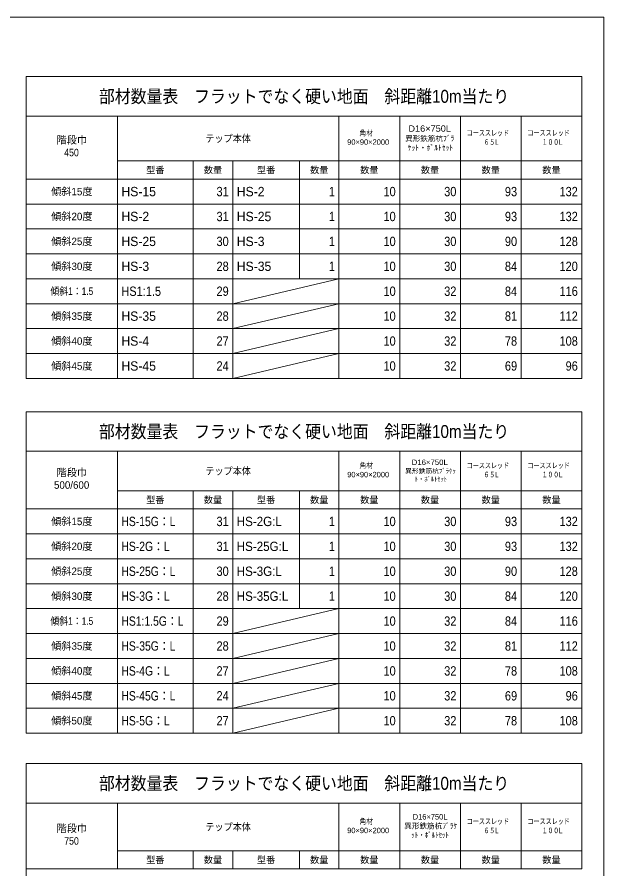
# Model space of a CAD drawing. Units: millimetres at full size, sheet at 1:20; details may follow other scales. Extents: x 200 to 8200, y 186 to 5740.
# Drawn here: x 6267 to 8200, y 2936 to 5740 of the extents above; entities that cross this region are included whole.
import ezdxf
from ezdxf.enums import TextEntityAlignment as Align

# ---------------------------------------------------------------- set-up
doc = ezdxf.new("R2010")
doc.units = ezdxf.units.MM
doc.header["$LTSCALE"] = 20
doc.layers.add('図面枠-A3', color=7, linetype='Continuous', lineweight=20)
doc.layers.add('表', color=7, linetype='Continuous', lineweight=15)
doc.styles.add('ＭＳ Ｐゴシック', font='')
doc.styles.get('ＭＳ Ｐゴシック').set_extended_font_data('MS PGothic')

msp = doc.modelspace()

# ---------------------------------------------------------------- linework, layer by layer
at = {"layer": '図面枠-A3'}
msp.add_lwpolyline([(200, 200), (8200, 200), (8200, 5740), (200, 5740)], close=True, dxfattribs=at)
at = {"layer": '表'}
for p, q in [((6297.07, 5543.92), (8127.07, 5543.92)), ((6297.07, 5543.92), (6297.07, 5413.92)), ((8127.07, 5543.92), (8127.07, 5413.92)), ((6297.07, 5413.92), (8127.07, 5413.92)), ((6297.07, 5413.92), (6297.07, 4550.49)), ((6597.07, 5413.92), (6597.07, 5206.51)), ((7327.07, 5413.92), (7327.07, 5206.51)), ((7527.07, 5413.92), (7527.07, 5206.51)), ((7727.07, 5413.92), (7727.07, 5206.51)), ((7927.07, 5413.92), (7927.07, 5206.51)), ((8127.07, 5413.92), (8127.07, 4550.49)), ((6597.07, 5266.49), (8127.07, 5266.49)), ((6847.07, 5266.49), (6847.07, 5206.51)), ((6977.07, 5266.49), (6977.07, 5206.51)), ((7197.07, 5266.49), (7197.07, 5206.51)), ((6297.07, 5206.51), (8127.07, 5206.51)), ((6297.07, 5206.47), (8127.07, 5206.47)), ((6597.07, 5206.47), (6597.07, 4550.49)), ((6847.07, 5206.47), (6847.07, 4550.49)), ((6977.07, 5206.47), (6977.07, 4550.49)), ((7197.07, 5206.47), (7197.07, 4878.49)), ((7327.07, 5206.47), (7327.07, 4550.49)), ((7527.07, 5206.47), (7527.07, 4550.49)), ((7727.07, 5206.47), (7727.07, 4550.49)), ((7927.07, 5206.47), (7927.07, 4550.49)), ((6297.07, 5124.49), (8127.07, 5124.49)), ((6297.07, 5042.49), (8127.07, 5042.49)), ((6297.07, 4960.49), (8127.07, 4960.49)), ((6297.07, 4878.49), (8127.07, 4878.49)), ((6297.07, 4796.49), (8127.07, 4796.49)), ((6297.07, 4714.49), (8127.07, 4714.49)), ((6297.07, 4632.49), (8127.07, 4632.49)), ((6297.07, 4550.49), (8127.07, 4550.49)), ((6297.07, 4440.73), (8127.07, 4440.73)), ((6297.07, 4440.73), (6297.07, 4310.73)), ((8127.07, 4440.73), (8127.07, 4310.73)), ((6297.07, 4310.73), (8127.07, 4310.73)), ((6297.07, 4310.73), (6297.07, 3382.73)), ((6597.07, 4310.73), (6597.07, 4120.76)), ((7327.07, 4310.73), (7327.07, 4120.76)), ((7527.07, 4310.73), (7527.07, 4120.76)), ((7727.07, 4310.73), (7727.07, 4120.76)), ((7927.07, 4310.73), (7927.07, 4120.76)), ((8127.07, 4310.73), (8127.07, 3382.73)), ((6597.07, 4180.73), (8127.07, 4180.73)), ((6847.07, 4180.73), (6847.07, 4120.76)), ((6977.07, 4180.73), (6977.07, 4120.76)), ((7197.07, 4180.73), (7197.07, 4120.76)), ((6297.07, 4120.76), (8127.07, 4120.76)), ((6297.07, 4120.71), (8127.07, 4120.71)), ((6597.07, 4120.71), (6597.07, 3382.73)), ((6847.07, 4120.71), (6847.07, 3382.73)), ((6977.07, 4120.71), (6977.07, 3382.73)), ((7197.07, 4120.71), (7197.07, 3792.73)), ((7327.07, 4120.71), (7327.07, 3382.73)), ((7527.07, 4120.71), (7527.07, 3382.73)), ((7727.07, 4120.71), (7727.07, 3382.73)), ((7927.07, 4120.71), (7927.07, 3382.73)), ((6297.07, 4038.73), (8127.07, 4038.73)), ((6297.07, 3956.73), (8127.07, 3956.73)), ((6297.07, 3874.73), (8127.07, 3874.73)), ((6297.07, 3792.73), (8127.07, 3792.73)), ((6297.07, 3710.73), (8127.07, 3710.73)), ((6297.07, 3628.73), (8127.07, 3628.73)), ((6297.07, 3546.73), (8127.07, 3546.73)), ((6297.07, 3464.73), (8127.07, 3464.73)), ((6297.07, 3382.73), (8127.07, 3382.73)), ((6297.07, 3282.73), (8127.07, 3282.73)), ((6297.07, 3282.73), (6297.07, 3152.73)), ((8127.07, 3282.73), (8127.07, 3152.73)), ((6297.07, 3152.73), (8127.07, 3152.73)), ((6297.07, 3152.73), (6297.07, 2197.77)), ((6597.07, 3152.73), (6597.07, 2935.79)), ((7327.07, 3152.73), (7327.07, 2935.79)), ((7527.07, 3152.73), (7527.07, 2935.79)), ((7727.07, 3152.73), (7727.07, 2935.79)), ((7927.07, 3152.73), (7927.07, 2935.79)), ((8127.07, 3152.73), (8127.07, 2935.77)), ((6597.07, 2995.77), (8127.07, 2995.77)), ((6847.07, 2995.77), (6847.07, 2935.79)), ((6977.07, 2995.77), (6977.07, 2935.79)), ((7197.07, 2995.77), (7197.07, 2935.79)), ((6297.07, 2935.79), (8127.07, 2935.79))]:
    msp.add_line(p, q, dxfattribs=at)
at = {"layer": '表', "lineweight": 9}
for p, q in [((6977.07, 4796.49), (7327.07, 4878.48)), ((6977.07, 4714.49), (7327.07, 4796.48)), ((6977.07, 4632.49), (7327.07, 4714.48)), ((6977.07, 4550.49), (7327.07, 4632.48)), ((6977.07, 3710.73), (7327.07, 3792.72)), ((6977.07, 3628.73), (7327.07, 3710.72)), ((6977.07, 3546.73), (7327.07, 3628.72)), ((6977.07, 3464.73), (7327.07, 3546.72)), ((6977.07, 3382.73), (7327.07, 3464.72))]:
    msp.add_line(p, q, dxfattribs=at)

# ---------------------------------------------------------------- texts
at = {"layer": '表', "style": 'ＭＳ Ｐゴシック'}
for s, height, width, p in [('部材数量表\u3000フラットでなく硬い地面\u3000斜距離10m当たり', 42.56, 0.9, (7212.07, 5478.92)), ('テップ本体', 23.75, 0.9, (6962.07, 5340.2)), ('傾斜1：1.5', 24.58, 0.85, (6447.07, 4837.49)), ('部材数量表\u3000フラットでなく硬い地面\u3000斜距離10m当たり', 42.56, 0.9, (7212.07, 4375.73)), ('テップ本体', 23.75, 0.9, (6962.07, 4245.73)), ('傾斜1：1.5', 24.58, 0.85, (6447.07, 3751.73)), ('部材数量表\u3000フラットでなく硬い地面\u3000斜距離10m当たり', 42.56, 0.9, (7212.07, 3217.73)), ('テップ本体', 23.75, 0.9, (6962.07, 3074.25))]:
    msp.add_text(s, height=height, dxfattribs=dict(at, width=width)).set_placement(p, align=Align.MIDDLE_CENTER)
for s, height, width, p in [('角材\u3000', 17.82, 0.9, (7394.7, 5367.35)), ('コーススレッド\u3000', 17.82, 0.8, (7747.86, 5367.35)), ('コーススレッド\u3000', 17.82, 0.8, (7947.86, 5367.35)), ('６５L', 17.82, 0.75, (7803.91, 5337.35)), ('１００L', 17.82, 0.75, (7995.6, 5337.35)), ('450', 24.58, 0.9, (6421.92, 5306.27)), ('角材\u3000', 17.82, 0.9, (7394.7, 4272.88)), ('コーススレッド\u3000', 17.82, 0.8, (7747.86, 4272.88)), ('コーススレッド\u3000', 17.82, 0.8, (7947.86, 4272.88)), ('６５L', 17.82, 0.75, (7803.91, 4242.88)), ('１００L', 17.82, 0.75, (7995.6, 4242.88)), ('角材\u3000', 17.82, 0.9, (7394.7, 3101.4)), ('コーススレッド\u3000', 17.82, 0.8, (7747.86, 3101.4)), ('コーススレッド\u3000', 17.82, 0.8, (7947.86, 3101.4)), ('ｯﾄ・ﾎﾞﾙﾄｾｯﾄ', 17.82, 0.9, (7565.42, 3056.4)), ('６５L', 17.82, 0.75, (7803.91, 3071.4)), ('１００L', 17.82, 0.75, (7995.6, 3071.4)), ('750', 24.58, 0.9, (6421.92, 3040.32))]:
    msp.add_text(s, height=height, dxfattribs=dict(at, width=width)).set_placement(p, align=Align.TOP_LEFT)
for s, height, width, p in [('D16×750L', 20.96, 1.1, (7555.85, 5356.15)), ('D16×750L', 17.82, 1.1, (7566.53, 4260.18)), ('異形鉄筋杭ﾌﾞﾗｹｯ', 15.14, 1.05, (7544.99, 4233.58))]:
    msp.add_text(s, height=height, dxfattribs=dict(at, width=width)).set_placement(p, align=Align.BOTTOM_LEFT)
for s, height, p in [('階段巾', 24.58, (6396.78, 5347.66)), ('90×90×2000', 17.82, (7354.17, 5337.35)), ('階段巾', 24.58, (6396.78, 4253.19)), ('90×90×2000', 17.82, (7354.17, 4242.88)), ('500/600', 24.58, (6388.4, 4211.8)), ('D16×750L', 17.82, (7570.12, 3116.4)), ('階段巾', 24.58, (6396.78, 3081.71)), ('異形鉄筋杭ﾌﾞﾗｹ', 17.82, (7542.3, 3086.4)), ('90×90×2000', 17.82, (7354.17, 3071.4))]:
    msp.add_text(s, height=height, dxfattribs=at).set_placement(p, align=Align.TOP_LEFT)
for s, height, p in [('異形鉄筋杭ﾌﾞﾗ', 17.82, (7544.99, 5325.91)), ('ｹｯﾄ・ﾎﾞﾙﾄｾｯﾄ', 17.82, (7553.52, 5295.67)), ('ﾄ・ﾎﾞﾙﾄｾｯﾄ', 15.14, (7576.86, 4206.99))]:
    msp.add_text(s, height=height, dxfattribs=at).set_placement(p, align=Align.BOTTOM_LEFT)
for s, height, p in [('型番', 21.51, (6722.07, 5236.49)), ('数量', 21.51, (6912.07, 5236.49)), ('型番', 21.51, (7087.07, 5236.49)), ('数量', 21.51, (7262.07, 5236.49)), ('数量', 21.51, (7427.07, 5236.49)), ('数量', 21.51, (7627.07, 5236.49)), ('数量', 21.51, (7827.07, 5236.49)), ('数量', 21.51, (8027.07, 5236.49)), ('傾斜15度', 24.58, (6447.07, 5165.49)), ('傾斜20度', 24.58, (6447.07, 5083.49)), ('傾斜25度', 24.58, (6447.07, 5001.49)), ('傾斜30度', 24.58, (6447.07, 4919.49)), ('傾斜35度', 24.58, (6447.07, 4755.49)), ('傾斜40度', 24.58, (6447.07, 4673.49)), ('傾斜45度', 24.58, (6447.07, 4591.49)), ('型番', 21.51, (6722.07, 4150.73)), ('数量', 21.51, (6912.07, 4150.73)), ('型番', 21.51, (7087.07, 4150.73)), ('数量', 21.51, (7262.07, 4150.73)), ('数量', 21.51, (7427.07, 4150.73)), ('数量', 21.51, (7627.07, 4150.73)), ('数量', 21.51, (7827.07, 4150.73)), ('数量', 21.51, (8027.07, 4150.73)), ('傾斜15度', 24.58, (6447.07, 4079.73)), ('傾斜20度', 24.58, (6447.07, 3997.73)), ('傾斜25度', 24.58, (6447.07, 3915.73)), ('傾斜30度', 24.58, (6447.07, 3833.73)), ('傾斜35度', 24.58, (6447.07, 3669.73)), ('傾斜40度', 24.58, (6447.07, 3587.73)), ('傾斜45度', 24.58, (6447.07, 3505.73)), ('傾斜50度', 24.58, (6447.07, 3423.73)), ('型番', 21.51, (6722.07, 2965.77)), ('数量', 21.51, (6912.07, 2965.77)), ('型番', 21.51, (7087.07, 2965.77)), ('数量', 21.51, (7262.07, 2965.77)), ('数量', 21.51, (7427.07, 2965.77)), ('数量', 21.51, (7627.07, 2965.77)), ('数量', 21.51, (7827.07, 2965.77)), ('数量', 21.51, (8027.07, 2965.77))]:
    msp.add_text(s, height=height, dxfattribs=at).set_placement(p, align=Align.MIDDLE_CENTER)
for s, p in [('HS-15', (6610.27, 5165.49)), ('HS-2', (6990.27, 5165.49)), ('HS-2', (6610.27, 5083.49)), ('HS-25', (6990.27, 5083.49)), ('HS-25', (6610.27, 5001.49)), ('HS-3', (6990.27, 5001.49)), ('HS-3', (6610.27, 4919.49)), ('HS-35', (6990.27, 4919.49)), ('HS-35', (6610.27, 4755.49)), ('HS-4', (6610.27, 4673.49)), ('HS-45', (6610.27, 4591.49))]:
    msp.add_text(s, height=30.73, dxfattribs=at).set_placement(p, align=Align.MIDDLE_LEFT)
at = {"layer": '表', "style": 'ＭＳ Ｐゴシック', "width": 0.9}
for s, p in [('31', (6963.87, 5165.49)), ('1', (7313.87, 5165.49)), ('10', (7513.87, 5165.49)), ('30', (7713.87, 5165.49)), ('93', (7913.87, 5165.49)), ('132', (8113.87, 5165.49)), ('31', (6963.87, 5083.49)), ('1', (7313.87, 5083.49)), ('10', (7513.87, 5083.49)), ('30', (7713.87, 5083.49)), ('93', (7913.87, 5083.49)), ('132', (8113.87, 5083.49)), ('30', (6963.87, 5001.49)), ('1', (7313.87, 5001.49)), ('10', (7513.87, 5001.49)), ('30', (7713.87, 5001.49)), ('90', (7913.87, 5001.49)), ('128', (8113.87, 5001.49)), ('28', (6963.87, 4919.49)), ('1', (7313.87, 4919.49)), ('10', (7513.87, 4919.49)), ('30', (7713.87, 4919.49)), ('84', (7913.87, 4919.49)), ('120', (8113.87, 4919.49)), ('29', (6963.87, 4837.49)), ('10', (7513.87, 4837.49)), ('32', (7713.87, 4837.49)), ('84', (7913.87, 4837.49)), ('116', (8113.87, 4837.49)), ('28', (6963.87, 4755.49)), ('10', (7513.87, 4755.49)), ('32', (7713.87, 4755.49)), ('81', (7913.87, 4755.49)), ('112', (8113.87, 4755.49)), ('27', (6963.87, 4673.49)), ('10', (7513.87, 4673.49)), ('32', (7713.87, 4673.49)), ('78', (7913.87, 4673.49)), ('108', (8113.87, 4673.49)), ('24', (6963.87, 4591.49)), ('10', (7513.87, 4591.49)), ('32', (7713.87, 4591.49)), ('69', (7913.87, 4591.49)), ('96', (8113.87, 4591.49)), ('31', (6963.87, 4079.73)), ('1', (7313.87, 4079.73)), ('10', (7513.87, 4079.73)), ('30', (7713.87, 4079.73)), ('93', (7913.87, 4079.73)), ('132', (8113.87, 4079.73)), ('31', (6963.87, 3997.73)), ('1', (7313.87, 3997.73)), ('10', (7513.87, 3997.73)), ('30', (7713.87, 3997.73)), ('93', (7913.87, 3997.73)), ('132', (8113.87, 3997.73)), ('30', (6963.87, 3915.73)), ('1', (7313.87, 3915.73)), ('10', (7513.87, 3915.73)), ('30', (7713.87, 3915.73)), ('90', (7913.87, 3915.73)), ('128', (8113.87, 3915.73)), ('28', (6963.87, 3833.73)), ('1', (7313.87, 3833.73)), ('10', (7513.87, 3833.73)), ('30', (7713.87, 3833.73)), ('84', (7913.87, 3833.73)), ('120', (8113.87, 3833.73)), ('29', (6963.87, 3751.73)), ('10', (7513.87, 3751.73)), ('32', (7713.87, 3751.73)), ('84', (7913.87, 3751.73)), ('116', (8113.87, 3751.73)), ('28', (6963.87, 3669.73)), ('10', (7513.87, 3669.73)), ('32', (7713.87, 3669.73)), ('81', (7913.87, 3669.73)), ('112', (8113.87, 3669.73)), ('27', (6963.87, 3587.73)), ('10', (7513.87, 3587.73)), ('32', (7713.87, 3587.73)), ('78', (7913.87, 3587.73)), ('108', (8113.87, 3587.73)), ('24', (6963.87, 3505.73)), ('10', (7513.87, 3505.73)), ('32', (7713.87, 3505.73)), ('69', (7913.87, 3505.73)), ('96', (8113.87, 3505.73)), ('27', (6963.87, 3423.73)), ('10', (7513.87, 3423.73)), ('32', (7713.87, 3423.73)), ('78', (7913.87, 3423.73)), ('108', (8113.87, 3423.73))]:
    msp.add_text(s, height=30.73, dxfattribs=at).set_placement(p, align=Align.MIDDLE_RIGHT)
at = {"layer": '表', "style": 'ＭＳ Ｐゴシック'}
for s, width, p in [('HS1:1.5', 0.9, (6610.27, 4837.49)), ('HS-15G：L', 0.85, (6610.27, 4079.73)), ('HS-2G:L', 0.95, (6990.27, 4079.73)), ('HS-2G：L', 0.85, (6610.27, 3997.73)), ('HS-25G:L', 0.95, (6990.27, 3997.73)), ('HS-25G：L', 0.85, (6610.27, 3915.73)), ('HS-3G:L', 0.95, (6990.27, 3915.73)), ('HS-3G：L', 0.85, (6610.27, 3833.73)), ('HS-35G:L', 0.95, (6990.27, 3833.73)), ('HS1:1.5G：L', 0.85, (6610.27, 3751.73)), ('HS-35G：L', 0.85, (6610.27, 3669.73)), ('HS-4G：L', 0.85, (6610.27, 3587.73)), ('HS-45G：L', 0.85, (6610.27, 3505.73)), ('HS-5G：L', 0.85, (6610.27, 3423.73))]:
    msp.add_text(s, height=30.73, dxfattribs=dict(at, width=width)).set_placement(p, align=Align.MIDDLE_LEFT)

doc.saveas('drawing.dxf')
